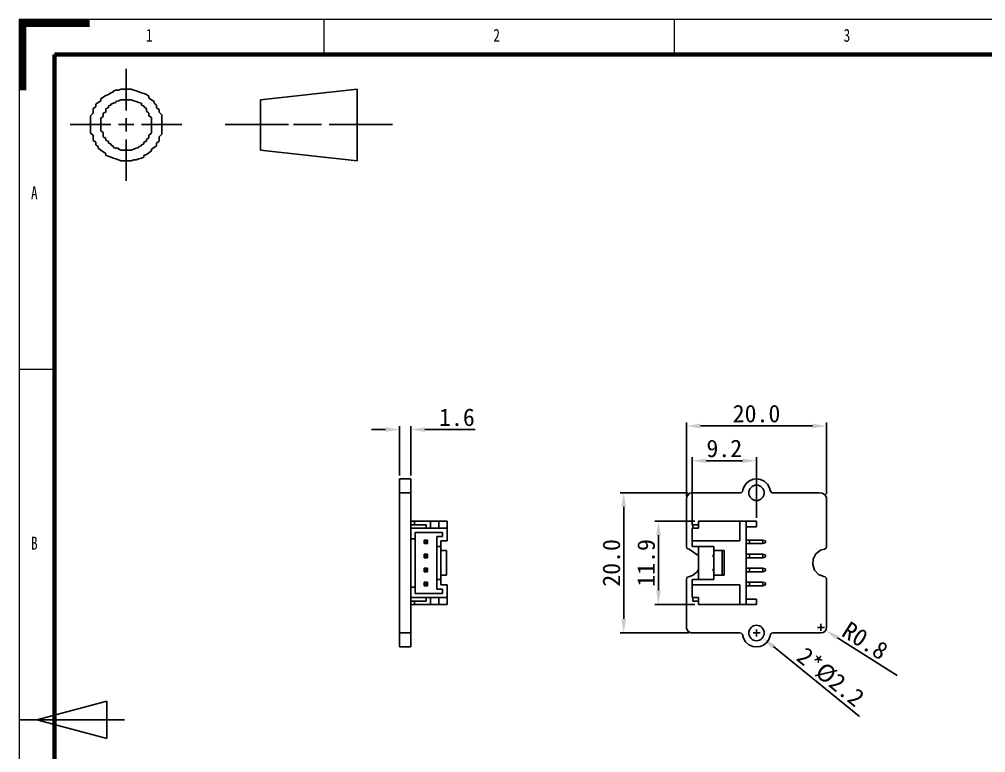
# Model space of a CAD drawing. Extents: x 55 to 342, y 60 to 260.
# Drawn here: x 55.1 to 193.1, y 154.9 to 259.6 of the extents above; entities that cross this region are included whole.
import ezdxf

# ---------------------------------------------------------------- set-up
doc = ezdxf.new("R2010")
doc.units = 0
doc.header["$MEASUREMENT"] = 0
doc.linetypes.add('dashed', pattern=[0])
doc.layers.add('frame', color=7, linetype='Continuous')
doc.styles.add('SLDTEXTSTYLE0', font='TXT', dxfattribs={"width": 0.75})
doc.dimstyles.get("Standard").update_dxf_attribs({"dimtxt": 2.5, "dimasz": 2, "dimexe": 0.5, "dimexo": 0.5, "dimgap": 0.5, "dimtad": 1, "dimdec": 1, "dimzin": 0, "dimdsep": 46, "dimtxsty": 'Standard', "dimcen": 0.5, "dimclrd": 1, "dimclre": 3, "dimclrt": 3, "dimadec": 0, "dimazin": 0, "dimtfac": 1, "dimtdec": 1, "dimtofl": 0, "dimtmove": 0, "dimatfit": 0, "dimfxl": 1, "dimtolj": 1, "dimtzin": 0, "dimarcsym": 0})

# ---------------------------------------------------------------- blocks, each defined once
blk = doc.blocks.new('3RDANG1')
at = {"layer": 'frame', "color": 18, "linetype": 'Continuous'}
for p, q in [((0.1732, 0.6299), (0.1732, 1)), ((0.1417, 0.811), (0.1339, 0.8031)), ((0.1496, 0.811), (0.1417, 0.811)), ((0.1575, 0.8189), (0.1496, 0.811)), ((0.1654, 0.8189), (0.1575, 0.8189)), ((0.1732, 0.8189), (0.1654, 0.8189)), ((0.1811, 0.8189), (0.1732, 0.8189)), ((0.189, 0.8189), (0.1811, 0.8189)), ((0.1969, 0.811), (0.189, 0.8189)), ((0.2047, 0.8031), (0.1969, 0.811)), ((0.8898, 0.8189), (0.5906, 0.7244)), ((0.8898, 0.1811), (0.8898, 0.8189)), ((0.126, 0.7874), (0.1181, 0.7717)), ((0.1339, 0.7953), (0.126, 0.7874)), ((0.1339, 0.8031), (0.1339, 0.7953)), ((0.2126, 0.7953), (0.2047, 0.8031)), ((0.2205, 0.7874), (0.2126, 0.7953)), ((0.2283, 0.7795), (0.2205, 0.7874)), ((0.1102, 0.7638), (0.1024, 0.748)), ((0.1181, 0.7717), (0.1102, 0.7638)), ((0.2362, 0.7717), (0.2283, 0.7795)), ((0.2441, 0.7559), (0.2362, 0.7717)), ((0.2441, 0.7402), (0.2441, 0.7559)), ((0.1024, 0.748), (0.0945, 0.7323)), ((0.0945, 0.7323), (0.0945, 0.7165)), ((0.1575, 0.7244), (0.1496, 0.7165)), ((0.1654, 0.7244), (0.1575, 0.7244)), ((0.1732, 0.7244), (0.1654, 0.7244)), ((0.1811, 0.7244), (0.1732, 0.7244)), ((0.1732, 0.7244), (0.1732, 0.7244)), ((0.189, 0.7244), (0.1811, 0.7244)), ((0.1969, 0.7165), (0.189, 0.7244)), ((0.189, 0.7244), (0.189, 0.7244)), ((0.252, 0.7244), (0.2441, 0.7402)), ((0.2598, 0.7087), (0.252, 0.7244)), ((0.5906, 0.7244), (0.5906, 0.2756)), ((0.0866, 0.7008), (0.0787, 0.685)), ((0.0945, 0.7165), (0.0866, 0.7008)), ((0.1339, 0.6929), (0.126, 0.685)), ((0.1417, 0.7008), (0.1339, 0.6929)), ((0.1496, 0.7165), (0.1417, 0.7087)), ((0.1417, 0.7087), (0.1417, 0.7008)), ((0.1496, 0.7165), (0.1496, 0.7165)), ((0.2047, 0.7087), (0.1969, 0.7165)), ((0.2126, 0.7008), (0.2047, 0.7087)), ((0.2047, 0.7087), (0.2047, 0.7087)), ((0.2205, 0.6929), (0.2126, 0.7008)), ((0.2205, 0.6772), (0.2205, 0.6929)), ((0.2598, 0.6929), (0.2598, 0.7087)), ((0.2677, 0.6772), (0.2598, 0.6929)), ((0.0787, 0.6614), (0.0709, 0.6457)), ((0.0787, 0.685), (0.0787, 0.6614)), ((0.126, 0.6772), (0.1181, 0.6693)), ((0.1181, 0.6693), (0.1181, 0.6535)), ((0.126, 0.685), (0.126, 0.6772)), ((0.2283, 0.6693), (0.2205, 0.6772)), ((0.2283, 0.6614), (0.2283, 0.6693)), ((0.2362, 0.6457), (0.2283, 0.6614)), ((0.2677, 0.6535), (0.2677, 0.6772)), ((0.0709, 0.6457), (0.0709, 0.622)), ((0.1181, 0.6535), (0.1102, 0.6457)), ((0.1102, 0.6457), (0.1102, 0.6299)), ((0.1102, 0.6299), (0.1102, 0.6142)), ((0.2362, 0.6378), (0.2362, 0.6457)), ((0.2362, 0.622), (0.2362, 0.6378)), ((0.2756, 0.6378), (0.2677, 0.6535)), ((0.2756, 0.6142), (0.2756, 0.6378)), ((0.0709, 0.6063), (0.063, 0.5827)), ((0.0709, 0.622), (0.0709, 0.6063)), ((0.1102, 0.6142), (0.1024, 0.6063)), ((0.1024, 0.6063), (0.1024, 0.5906)), ((0.2441, 0.6063), (0.2362, 0.622)), ((0.2441, 0.5984), (0.2441, 0.6063)), ((0.2835, 0.5906), (0.2756, 0.6142)), ((0.063, 0.5827), (0.063, 0.5591)), ((0.1024, 0.5748), (0.0945, 0.5591)), ((0.1024, 0.5906), (0.1024, 0.5748)), ((0.2441, 0.5827), (0.2441, 0.5984)), ((0.252, 0.5669), (0.2441, 0.5827)), ((0.2835, 0.5748), (0.2835, 0.5906)), ((0.2835, 0.5512), (0.2835, 0.5748)), ((0.063, 0.5591), (0.063, 0.5354)), ((0.0945, 0.5591), (0.0945, 0.5433)), ((0.0945, 0.5433), (0.0945, 0.5276)), ((0.1732, 0.4409), (0.1732, 0.5591)), ((0.252, 0.5512), (0.252, 0.5669)), ((0.252, 0.5354), (0.252, 0.5512)), ((0.2835, 0.5276), (0.2835, 0.5512)), ((0.063, 0.5354), (0.063, 0.5197)), ((0.063, 0.5197), (0.063, 0.4961)), ((0.0945, 0.5276), (0.0945, 0.5118)), ((0.0945, 0.5118), (0.0945, 0.4961)), ((0.252, 0.5197), (0.252, 0.5354)), ((0.252, 0.5039), (0.252, 0.5197)), ((0.2835, 0.5039), (0.2835, 0.5276)), ((0.126, 0.5039), (0, 0.5039)), ((0.063, 0.4961), (0.063, 0.4724)), ((0.0945, 0.4961), (0.0945, 0.4803)), ((0.0945, 0.4803), (0.0945, 0.4646)), ((0.1969, 0.5039), (0.1496, 0.5039)), ((0.3465, 0.5039), (0.2205, 0.5039)), ((0.252, 0.4882), (0.252, 0.5039)), ((0.252, 0.4724), (0.252, 0.4882)), ((0.2835, 0.4803), (0.2835, 0.5039)), ((0.2835, 0.4646), (0.2835, 0.4803)), ((0.4803, 0.5039), (0.6772, 0.5039)), ((0.6929, 0.5039), (0.7795, 0.5039)), ((1, 0.5039), (0.8031, 0.5039)), ((0.063, 0.4724), (0.063, 0.4488)), ((0.0945, 0.4646), (0.0945, 0.4488)), ((0.252, 0.4567), (0.252, 0.4724)), ((0.252, 0.4409), (0.252, 0.4567)), ((0.2835, 0.4409), (0.2835, 0.4646)), ((0.063, 0.4488), (0.063, 0.4252)), ((0.063, 0.4252), (0.0709, 0.4094)), ((0.0945, 0.4488), (0.1024, 0.4331)), ((0.1024, 0.4331), (0.1024, 0.4173)), ((0.2441, 0.4094), (0.252, 0.4252)), ((0.252, 0.4252), (0.252, 0.4409)), ((0.2835, 0.4173), (0.2835, 0.4409)), ((0.0709, 0.4094), (0.0709, 0.3858)), ((0.1024, 0.4173), (0.1024, 0.4016)), ((0.1024, 0.4016), (0.1024, 0.3937)), ((0.1024, 0.3937), (0.1102, 0.378)), ((0.2441, 0.3937), (0.2441, 0.4094)), ((0.2441, 0.3858), (0.2441, 0.3937)), ((0.2756, 0.3937), (0.2835, 0.4173)), ((0.2756, 0.378), (0.2756, 0.3937)), ((0.0709, 0.3858), (0.0709, 0.3622)), ((0.0709, 0.3622), (0.0787, 0.3465)), ((0.1102, 0.378), (0.1102, 0.3622)), ((0.1102, 0.3622), (0.1181, 0.3543)), ((0.1732, 0), (0.1732, 0.3701)), ((0.2362, 0.3701), (0.2441, 0.3858)), ((0.2362, 0.3543), (0.2362, 0.3701)), ((0.2756, 0.3543), (0.2756, 0.378)), ((0.0787, 0.3465), (0.0787, 0.3228)), ((0.1181, 0.3543), (0.1181, 0.3386)), ((0.1181, 0.3386), (0.126, 0.3307)), ((0.126, 0.3307), (0.126, 0.3228)), ((0.2205, 0.3228), (0.2283, 0.3307)), ((0.2283, 0.3465), (0.2362, 0.3543)), ((0.2283, 0.3307), (0.2283, 0.3465)), ((0.2677, 0.3386), (0.2756, 0.3543)), ((0.2677, 0.315), (0.2677, 0.3386)), ((0.0787, 0.3228), (0.0866, 0.3071)), ((0.0866, 0.3071), (0.0866, 0.2913)), ((0.126, 0.3228), (0.1339, 0.3071)), ((0.1339, 0.3071), (0.1339, 0.2992)), ((0.2126, 0.3071), (0.2205, 0.315)), ((0.2126, 0.2992), (0.2126, 0.3071)), ((0.2205, 0.315), (0.2205, 0.3228)), ((0.2598, 0.2992), (0.2677, 0.315)), ((0.0866, 0.2913), (0.0945, 0.2756)), ((0.0945, 0.2756), (0.1024, 0.2598)), ((0.1339, 0.2992), (0.1417, 0.2913)), ((0.1417, 0.2913), (0.1496, 0.2913)), ((0.1496, 0.2913), (0.1496, 0.2835)), ((0.1496, 0.2835), (0.1575, 0.2756)), ((0.1575, 0.2756), (0.1654, 0.2756)), ((0.1654, 0.2756), (0.1654, 0.2756)), ((0.1654, 0.2756), (0.1732, 0.2756)), ((0.1732, 0.2756), (0.1811, 0.2756)), ((0.1811, 0.2756), (0.1811, 0.2756)), ((0.1811, 0.2756), (0.189, 0.2756)), ((0.189, 0.2756), (0.1969, 0.2835)), ((0.1969, 0.2835), (0.2047, 0.2913)), ((0.1969, 0.2835), (0.1969, 0.2835)), ((0.2047, 0.2913), (0.2126, 0.2992)), ((0.252, 0.2835), (0.2598, 0.2992)), ((0.252, 0.2677), (0.252, 0.2835)), ((0.5906, 0.2756), (0.8898, 0.1811)), ((0.1024, 0.2598), (0.1102, 0.2441)), ((0.1102, 0.2441), (0.1102, 0.2283)), ((0.2362, 0.2362), (0.2441, 0.252)), ((0.2441, 0.252), (0.252, 0.2677)), ((0.1102, 0.2283), (0.1181, 0.2205)), ((0.1181, 0.2205), (0.126, 0.2126)), ((0.126, 0.2126), (0.1339, 0.2047)), ((0.2205, 0.2047), (0.2283, 0.2126)), ((0.2283, 0.2283), (0.2362, 0.2362)), ((0.2283, 0.2126), (0.2283, 0.2283)), ((0.1339, 0.2047), (0.1417, 0.1969)), ((0.1417, 0.1969), (0.1496, 0.189)), ((0.1496, 0.189), (0.1575, 0.1811)), ((0.1575, 0.1811), (0.1654, 0.1811)), ((0.1654, 0.1811), (0.1732, 0.1811)), ((0.1732, 0.1811), (0.1811, 0.1811)), ((0.1811, 0.1811), (0.189, 0.1811)), ((0.189, 0.1811), (0.1969, 0.189)), ((0.1969, 0.189), (0.2047, 0.189)), ((0.2047, 0.189), (0.2126, 0.1969)), ((0.2126, 0.1969), (0.2205, 0.2047))]:
    blk.add_line(p, q, dxfattribs=at)
blk = doc.blocks.new('ASSORTED_DRAFT3')
at = {"color": 18, "linetype": 'Continuous'}
for p, q in [((0, 209.98988), (10, 209.98988)), ((0, 209.94755), (10, 209.94755)), ((0, 209.90522), (10, 209.90522)), ((0, 209.86289), (10, 209.86289)), ((0, 209.82056), (10, 209.82056)), ((0, 209.77823), (10, 209.77823)), ((0, 209.7359), (10, 209.7359)), ((0, 209.69357), (10, 209.69357)), ((0, 209.65124), (10, 209.65124)), ((0, 209.60891), (10, 209.60891)), ((0, 209.56658), (10, 209.56658)), ((0, 209.52425), (10, 209.52425)), ((0, 209.48192), (10, 209.48192)), ((0, 209.43959), (10, 209.43959)), ((0, 209.39726), (10, 209.39726)), ((0, 209.35493), (10, 209.35493)), ((0, 209.3126), (10, 209.3126)), ((0, 209.27027), (10, 209.27027)), ((0, 209.22794), (10, 209.22794)), ((0, 209.18561), (10, 209.18561)), ((0, 209.14328), (10, 209.14328)), ((0, 209.10095), (10, 209.10095)), ((0, 209.05862), (10, 209.05862)), ((0, 209.01629), (10, 209.01629)), ((0, 208.97396), (1, 208.97396)), ((0, 208.93163), (1, 208.93163)), ((0, 208.8893), (1, 208.8893)), ((0, 208.84697), (1, 208.84697)), ((0, 208.80464), (1, 208.80464)), ((0, 208.76231), (1, 208.76231)), ((0, 208.71998), (1, 208.71998)), ((0, 208.67765), (1, 208.67765)), ((0, 208.63532), (1, 208.63532)), ((0, 208.59299), (1, 208.59299)), ((0, 208.55066), (1, 208.55066)), ((0, 208.50833), (1, 208.50833)), ((0, 208.466), (1, 208.466)), ((0, 208.42367), (1, 208.42367)), ((0, 208.38134), (1, 208.38134)), ((0, 208.33901), (1, 208.33901)), ((0, 208.29668), (1, 208.29668)), ((0, 208.25435), (1, 208.25435)), ((0, 208.21202), (1, 208.21202)), ((0, 208.16969), (1, 208.16969)), ((0, 208.12736), (1, 208.12736)), ((0, 208.08503), (1, 208.08503)), ((0, 208.0427), (1, 208.0427)), ((0, 208.00037), (1, 208.00037)), ((0, 207.95804), (1, 207.95804)), ((0, 207.91571), (1, 207.91571)), ((0, 207.87338), (1, 207.87338)), ((0, 207.83105), (1, 207.83105)), ((0, 207.78872), (1, 207.78872)), ((0, 207.74639), (1, 207.74639)), ((0, 207.70406), (1, 207.70406)), ((0, 207.66173), (1, 207.66173)), ((0, 207.6194), (1, 207.6194)), ((0, 207.57707), (1, 207.57707)), ((0, 207.53474), (1, 207.53474)), ((0, 207.49241), (1, 207.49241)), ((0, 207.45008), (1, 207.45008)), ((0, 207.40775), (1, 207.40775)), ((0, 207.36542), (1, 207.36542)), ((0, 207.32309), (1, 207.32309)), ((0, 207.28076), (1, 207.28076)), ((0, 207.23843), (1, 207.23843)), ((0, 207.1961), (1, 207.1961)), ((0, 207.15377), (1, 207.15377)), ((0, 207.11144), (1, 207.11144)), ((0, 207.06911), (1, 207.06911)), ((0, 207.02678), (1, 207.02678)), ((0, 206.98445), (1, 206.98445)), ((0, 206.94212), (1, 206.94212)), ((0, 206.89979), (1, 206.89979)), ((0, 206.85746), (1, 206.85746)), ((0, 206.81513), (1, 206.81513)), ((0, 206.7728), (1, 206.7728)), ((0, 206.73047), (1, 206.73047)), ((0, 206.68814), (1, 206.68814)), ((0, 206.64581), (1, 206.64581)), ((0, 206.60348), (1, 206.60348)), ((0, 206.56115), (1, 206.56115)), ((0, 206.51882), (1, 206.51882)), ((0, 206.47649), (1, 206.47649)), ((0, 206.43416), (1, 206.43416)), ((0, 206.39183), (1, 206.39183)), ((0, 206.3495), (1, 206.3495)), ((0, 206.30717), (1, 206.30717)), ((0, 206.26484), (1, 206.26484)), ((0, 206.22251), (1, 206.22251)), ((0, 206.18018), (1, 206.18018)), ((0, 206.13785), (1, 206.13785)), ((0, 206.09552), (1, 206.09552)), ((0, 206.05319), (1, 206.05319)), ((0, 206.01086), (1, 206.01086)), ((0, 205.96853), (1, 205.96853)), ((0, 205.9262), (1, 205.9262)), ((0, 205.88387), (1, 205.88387)), ((0, 205.84154), (1, 205.84154)), ((0, 205.79921), (1, 205.79921)), ((0, 205.75688), (1, 205.75688)), ((0, 205.71455), (1, 205.71455)), ((0, 205.67222), (1, 205.67222)), ((0, 205.62989), (1, 205.62989)), ((0, 205.58756), (1, 205.58756)), ((0, 205.54523), (1, 205.54523)), ((0, 205.5029), (1, 205.5029)), ((0, 205.46057), (1, 205.46057)), ((0, 205.41824), (1, 205.41824)), ((0, 205.37591), (1, 205.37591)), ((0, 205.33358), (1, 205.33358)), ((0, 205.29125), (1, 205.29125)), ((0, 205.24892), (1, 205.24892)), ((0, 205.20659), (1, 205.20659)), ((0, 205.16426), (1, 205.16426)), ((0, 205.12193), (1, 205.12193)), ((0, 205.0796), (1, 205.0796)), ((0, 205.03727), (1, 205.03727)), ((0, 204.99494), (1, 204.99494)), ((0, 204.95261), (1, 204.95261)), ((0, 204.91028), (1, 204.91028)), ((0, 204.86795), (1, 204.86795)), ((0, 204.82562), (1, 204.82562)), ((0, 204.78329), (1, 204.78329)), ((0, 204.74096), (1, 204.74096)), ((0, 204.69863), (1, 204.69863)), ((0, 204.6563), (1, 204.6563)), ((0, 204.61397), (1, 204.61397)), ((0, 204.57164), (1, 204.57164)), ((0, 204.52931), (1, 204.52931)), ((0, 204.48698), (1, 204.48698)), ((0, 204.44465), (1, 204.44465)), ((0, 204.40232), (1, 204.40232)), ((0, 204.35999), (1, 204.35999)), ((0, 204.31766), (1, 204.31766)), ((0, 204.27533), (1, 204.27533)), ((0, 204.233), (1, 204.233)), ((0, 204.19067), (1, 204.19067)), ((0, 204.14834), (1, 204.14834)), ((0, 204.10601), (1, 204.10601)), ((0, 204.06368), (1, 204.06368)), ((0, 204.02135), (1, 204.02135)), ((0, 203.97902), (1, 203.97902)), ((0, 203.93669), (1, 203.93669)), ((0, 203.89436), (1, 203.89436)), ((0, 203.85203), (1, 203.85203)), ((0, 203.8097), (1, 203.8097)), ((0, 203.76737), (1, 203.76737)), ((0, 203.72504), (1, 203.72504)), ((0, 203.68271), (1, 203.68271)), ((0, 203.64038), (1, 203.64038)), ((0, 203.59805), (1, 203.59805)), ((0, 203.55572), (1, 203.55572)), ((0, 203.51339), (1, 203.51339)), ((0, 203.47106), (1, 203.47106)), ((0, 203.42873), (1, 203.42873)), ((0, 203.3864), (1, 203.3864)), ((0, 203.34407), (1, 203.34407)), ((0, 203.30174), (1, 203.30174)), ((0, 203.25941), (1, 203.25941)), ((0, 203.21708), (1, 203.21708)), ((0, 203.17475), (1, 203.17475)), ((0, 203.13242), (1, 203.13242)), ((0, 203.09009), (1, 203.09009)), ((0, 203.04776), (1, 203.04776)), ((0, 203.00543), (1, 203.00543)), ((0, 202.9631), (1, 202.9631)), ((0, 202.92077), (1, 202.92077)), ((0, 202.87844), (1, 202.87844)), ((0, 202.83611), (1, 202.83611)), ((0, 202.79378), (1, 202.79378)), ((0, 202.75145), (1, 202.75145)), ((0, 202.70912), (1, 202.70912)), ((0, 202.66679), (1, 202.66679)), ((0, 202.62446), (1, 202.62446)), ((0, 202.58213), (1, 202.58213)), ((0, 202.5398), (1, 202.5398)), ((0, 202.49747), (1, 202.49747)), ((0, 202.45514), (1, 202.45514)), ((0, 202.41281), (1, 202.41281)), ((0, 202.37048), (1, 202.37048)), ((0, 202.32815), (1, 202.32815)), ((0, 202.28582), (1, 202.28582)), ((0, 202.24349), (1, 202.24349)), ((0, 202.20116), (1, 202.20116)), ((0, 202.15883), (1, 202.15883)), ((0, 202.1165), (1, 202.1165)), ((0, 202.07417), (1, 202.07417)), ((0, 202.03184), (1, 202.03184)), ((0, 201.98951), (1, 201.98951)), ((0, 201.94718), (1, 201.94718)), ((0, 201.90485), (1, 201.90485)), ((0, 201.86252), (1, 201.86252)), ((0, 201.82019), (1, 201.82019)), ((0, 201.77786), (1, 201.77786)), ((0, 201.73553), (1, 201.73553)), ((0, 201.6932), (1, 201.6932)), ((0, 201.65087), (1, 201.65087)), ((0, 201.60854), (1, 201.60854)), ((0, 201.56621), (1, 201.56621)), ((0, 201.52388), (1, 201.52388)), ((0, 201.48155), (1, 201.48155)), ((0, 201.43922), (1, 201.43922)), ((0, 201.39689), (1, 201.39689)), ((0, 201.35456), (1, 201.35456)), ((0, 201.31223), (1, 201.31223)), ((0, 201.2699), (1, 201.2699)), ((0, 201.22757), (1, 201.22757)), ((0, 201.18524), (1, 201.18524)), ((0, 201.14291), (1, 201.14291)), ((0, 201.10058), (1, 201.10058)), ((0, 201.05825), (1, 201.05825)), ((0, 201.01592), (1, 201.01592)), ((0, 200.97359), (1, 200.97359)), ((0, 200.93126), (1, 200.93126)), ((0, 200.88893), (1, 200.88893)), ((0, 200.8466), (1, 200.8466)), ((0, 200.80427), (1, 200.80427)), ((0, 200.76194), (1, 200.76194)), ((0, 200.71961), (1, 200.71961)), ((0, 200.67728), (1, 200.67728)), ((0, 200.63495), (1, 200.63495)), ((0, 200.59262), (1, 200.59262)), ((0, 200.55029), (1, 200.55029)), ((0, 200.50796), (1, 200.50796)), ((0, 200.46563), (1, 200.46563)), ((0, 200.4233), (1, 200.4233)), ((0, 200.38097), (1, 200.38097)), ((0, 200.33864), (1, 200.33864)), ((0, 200.29631), (1, 200.29631)), ((0, 200.25398), (1, 200.25398)), ((0, 200.21165), (1, 200.21165)), ((0, 200.16932), (1, 200.16932)), ((0, 200.12699), (1, 200.12699)), ((0, 200.08466), (1, 200.08466)), ((0, 200.04233), (1, 200.04233)), ((0, 200), (1, 200))]:
    blk.add_line(p, q, dxfattribs=at)
blk = doc.blocks.new('*D30')
at = {"color": 3, "linetype": 'Continuous', "lineweight": -2}
for p, q in [((150.34, 191.54), (150.34, 202.05)), ((170.33, 191.81), (170.33, 202.05))]:
    blk.add_line(p, q, dxfattribs=at)
at = {"color": 1, "linetype": 'Continuous', "lineweight": -2}
blk.add_line((152.34, 201.55), (168.33, 201.55), dxfattribs=at)
at = {"color": 1, "linetype": 'Continuous', "lineweight": 0}
for points in [[(152.34, 201.88), (152.34, 201.21), (150.34, 201.55)], [(168.33, 201.21), (168.33, 201.88), (170.33, 201.55)]]:
    blk.add_solid(points, dxfattribs=at)
at = {"layer": 'Defpoints', "color": 0, "linetype": 'Continuous', "lineweight": 0}
for p in [(170.33, 201.55), (150.34, 191.04), (170.33, 191.31)]:
    blk.add_point(p, dxfattribs=at)
at = {"color": 3, "linetype": 'Continuous', "lineweight": 0, "insert": (160.34, 203.3), "char_height": 2.5, "attachment_point": 5}
blk.add_mtext('\\A1;20.0', dxfattribs=at)
blk = doc.blocks.new('*D31')
at = {"color": 3, "linetype": 'Continuous', "lineweight": -2}
for p, q in [((150.57, 191.99), (140.88, 191.99)), ((150.67, 172.01), (140.88, 172.01))]:
    blk.add_line(p, q, dxfattribs=at)
at = {"color": 1, "linetype": 'Continuous', "lineweight": -2}
blk.add_line((141.38, 189.99), (141.38, 174.01), dxfattribs=at)
at = {"color": 1, "linetype": 'Continuous', "lineweight": 0}
for points in [[(141.71, 189.99), (141.05, 189.99), (141.38, 191.99)], [(141.05, 174.01), (141.71, 174.01), (141.38, 172.01)]]:
    blk.add_solid(points, dxfattribs=at)
at = {"layer": 'Defpoints', "color": 0, "linetype": 'Continuous', "lineweight": 0}
for p in [(151.07, 191.99), (141.38, 172.01), (151.17, 172.01)]:
    blk.add_point(p, dxfattribs=at)
at = {"color": 3, "linetype": 'Continuous', "lineweight": 0, "insert": (139.63, 182), "char_height": 2.5, "attachment_point": 5, "rotation": 90}
blk.add_mtext('\\A1;20.0', dxfattribs=at)
blk = doc.blocks.new('*D32')
at = {"color": 3, "linetype": 'Continuous', "lineweight": -2}
for p, q in [((151.54, 187.95), (145.84, 187.95)), ((151.54, 176.05), (145.84, 176.05))]:
    blk.add_line(p, q, dxfattribs=at)
at = {"color": 1, "linetype": 'Continuous', "lineweight": -2}
blk.add_line((146.34, 178.05), (146.34, 185.95), dxfattribs=at)
at = {"color": 1, "linetype": 'Continuous', "lineweight": 0}
for points in [[(146.67, 185.95), (146.01, 185.95), (146.34, 187.95)], [(146.01, 178.05), (146.67, 178.05), (146.34, 176.05)]]:
    blk.add_solid(points, dxfattribs=at)
at = {"layer": 'Defpoints', "color": 0, "linetype": 'Continuous', "lineweight": 0}
for p in [(146.34, 187.95), (152.04, 187.95), (152.04, 176.05)]:
    blk.add_point(p, dxfattribs=at)
at = {"color": 3, "linetype": 'Continuous', "lineweight": 0, "insert": (144.59, 182), "char_height": 2.5, "attachment_point": 5, "rotation": 90}
blk.add_mtext('\\A1;11.9', dxfattribs=at)
blk = doc.blocks.new('*D33')
at = {"color": 3, "linetype": 'Continuous', "lineweight": -2}
for p, q in [((151.14, 187.45), (151.14, 197.08)), ((160.34, 188.45), (160.34, 197.08))]:
    blk.add_line(p, q, dxfattribs=at)
at = {"color": 1, "linetype": 'Continuous', "lineweight": -2}
blk.add_line((153.14, 196.58), (158.34, 196.58), dxfattribs=at)
at = {"color": 1, "linetype": 'Continuous', "lineweight": 0}
for points in [[(153.14, 196.91), (153.14, 196.25), (151.14, 196.58)], [(158.34, 196.25), (158.34, 196.91), (160.34, 196.58)]]:
    blk.add_solid(points, dxfattribs=at)
at = {"layer": 'Defpoints', "color": 0, "linetype": 'Continuous', "lineweight": 0}
for p in [(160.34, 196.58), (160.34, 187.95), (151.14, 186.95)]:
    blk.add_point(p, dxfattribs=at)
at = {"color": 3, "linetype": 'Continuous', "lineweight": 0, "insert": (155.74, 198.33), "char_height": 2.5, "attachment_point": 5}
blk.add_mtext('\\A1;9.2', dxfattribs=at)
blk = doc.blocks.new('*D35')
at = {"color": 3, "linetype": 'Continuous', "lineweight": -2}
for p, q in [((160.34, 171.5), (160.34, 172.5)), ((159.84, 172), (160.84, 172))]:
    blk.add_line(p, q, dxfattribs=at)
at = {"color": 1, "linetype": 'Continuous', "lineweight": -2}
blk.add_line((175.04, 160.1), (162.75, 170.05), dxfattribs=at)
at = {"color": 1, "linetype": 'Continuous', "lineweight": 0}
blk.add_solid([(162.96, 170.31), (162.54, 169.79), (161.2, 171.31)], dxfattribs=at)
at = {"layer": 'Defpoints', "color": 0, "linetype": 'Continuous', "lineweight": 0}
for p in [(159.49, 172.69), (161.2, 171.31)]:
    blk.add_point(p, dxfattribs=at)
at = {"color": 3, "linetype": 'Continuous', "lineweight": 0, "insert": (170.9, 165.7), "char_height": 2.5, "attachment_point": 5, "rotation": 320.997}
blk.add_mtext('\\A1;2*%%c2.2', dxfattribs=at)
blk = doc.blocks.new('*D36')
at = {"color": 3, "linetype": 'Continuous', "lineweight": -2}
for p, q in [((169.04, 172.8), (170.04, 172.8)), ((169.54, 172.3), (169.54, 173.3))]:
    blk.add_line(p, q, dxfattribs=at)
at = {"color": 1, "linetype": 'Continuous', "lineweight": -2}
blk.add_line((180.43, 165.92), (171.91, 171.31), dxfattribs=at)
at = {"color": 1, "linetype": 'Continuous', "lineweight": 0}
blk.add_solid([(172.09, 171.59), (171.73, 171.02), (170.22, 172.37)], dxfattribs=at)
at = {"layer": 'Defpoints', "color": 0, "linetype": 'Continuous', "lineweight": 0}
for p in [(169.54, 172.8), (170.22, 172.37)]:
    blk.add_point(p, dxfattribs=at)
at = {"color": 3, "linetype": 'Continuous', "lineweight": 0, "insert": (175.84, 170.9), "char_height": 2.5, "attachment_point": 5, "rotation": 327.7257}
blk.add_mtext('\\A1;R0.8', dxfattribs=at)
blk = doc.blocks.new('*D37')
at = {"color": 3, "linetype": 'Continuous', "lineweight": -2}
for p, q in [((109.39, 194.5), (109.39, 201.53)), ((110.99, 194.5), (110.99, 201.53))]:
    blk.add_line(p, q, dxfattribs=at)
at = {"color": 1, "linetype": 'Continuous', "lineweight": -2}
for p, q in [((107.39, 201.03), (105.39, 201.03)), ((112.99, 201.03), (120.16, 201.03))]:
    blk.add_line(p, q, dxfattribs=at)
at = {"color": 1, "linetype": 'Continuous', "lineweight": 0}
for points in [[(107.39, 200.7), (107.39, 201.37), (109.39, 201.03)], [(112.99, 201.37), (112.99, 200.7), (110.99, 201.03)]]:
    blk.add_solid(points, dxfattribs=at)
at = {"layer": 'Defpoints', "color": 0, "linetype": 'Continuous', "lineweight": 0}
for p in [(110.99, 201.03), (109.39, 194), (110.99, 194)]:
    blk.add_point(p, dxfattribs=at)
at = {"color": 3, "linetype": 'Continuous', "lineweight": 0, "insert": (117.57, 202.78), "char_height": 2.5, "attachment_point": 5}
blk.add_mtext('\\A1;1.6', dxfattribs=at)

msp = doc.modelspace()

# ---------------------------------------------------------------- linework, layer by layer
at = {"color": 18, "linetype": 'dashed', "lineweight": 5, "ltscale": 1.75}
for p, q in [((342.1, 259.59), (55.1, 259.59)), ((55.1, 259.59), (55.1, 59.59)), ((55.1, 159.59), (65.1, 159.59))]:
    msp.add_line(p, q, dxfattribs=at)
at = {"color": 7, "linetype": 'Continuous', "lineweight": 0}
for p, q in [((98.6, 254.59), (98.6, 259.59)), ((148.6, 259.59), (148.6, 254.59)), ((60.1, 209.59), (55.1, 209.59))]:
    msp.add_line(p, q, dxfattribs=at)
at = {"color": 7, "linetype": 'Continuous', "lineweight": 60}
for p, q in [((337.1, 254.59), (60.1, 254.59)), ((60.1, 254.59), (60.1, 64.59))]:
    msp.add_line(p, q, dxfattribs=at)
for p, q in [((109.39, 194), (109.39, 193.94)), ((109.39, 194), (110.99, 194)), ((109.39, 193.94), (109.39, 193.73)), ((109.39, 193.73), (109.39, 193.38)), ((109.39, 193.38), (109.39, 192.93)), ((110.99, 194), (110.99, 193.94)), ((110.99, 193.94), (110.99, 193.73)), ((110.99, 193.73), (110.99, 193.38)), ((110.99, 193.38), (110.99, 192.93)), ((158.9, 193.38), (158.57, 192.93)), ((159.34, 193.73), (158.9, 193.38)), ((159.84, 193.94), (159.34, 193.73)), ((160.34, 194), (159.84, 193.94)), ((160.89, 193.92), (160.34, 194)), ((161.43, 193.68), (160.89, 193.92)), ((161.9, 193.25), (161.43, 193.68)), ((162.21, 192.72), (161.9, 193.25)), ((109.39, 192.93), (109.39, 192.43)), ((109.39, 192.43), (109.39, 192.19)), ((109.39, 192.19), (109.39, 192)), ((110.19, 192), (109.39, 192)), ((109.39, 192), (109.39, 191.99)), ((109.39, 191.99), (109.39, 191.94)), ((109.39, 191.94), (109.39, 191.87)), ((109.39, 191.87), (109.39, 191.48)), ((110.99, 192), (110.19, 192)), ((110.99, 192.93), (110.99, 192.43)), ((110.99, 192.43), (110.99, 192.19)), ((110.99, 192.19), (110.99, 192)), ((110.99, 192), (110.99, 191.99)), ((110.99, 191.99), (110.99, 191.94)), ((110.99, 191.94), (110.99, 191.87)), ((110.99, 191.87), (110.99, 191.48)), ((150.7, 191.87), (150.39, 191.48)), ((150.84, 191.94), (150.7, 191.87)), ((150.99, 191.99), (150.84, 191.94)), ((151.14, 192), (150.99, 191.99)), ((154.23, 192), (151.14, 192)), ((155.96, 192), (154.23, 192)), ((156.93, 192), (155.96, 192)), ((157.47, 192), (156.93, 192)), ((157.77, 192), (157.47, 192)), ((157.97, 192), (157.77, 192)), ((158.16, 192.02), (157.97, 192)), ((158.34, 192.19), (158.16, 192.02)), ((158.39, 192.43), (158.34, 192.19)), ((158.57, 192.93), (158.39, 192.43)), ((162.33, 192.23), (162.21, 192.72)), ((162.53, 192.01), (162.33, 192.23)), ((162.72, 192), (162.53, 192.01)), ((162.92, 192), (162.72, 192)), ((165.47, 192), (162.92, 192)), ((168.02, 192), (165.47, 192)), ((169.3, 192), (168.02, 192)), ((169.73, 191.98), (169.3, 192)), ((170.14, 191.73), (169.73, 191.98)), ((109.39, 191.48), (109.39, 191.04)), ((109.39, 191.04), (109.39, 190.6)), ((109.39, 190.6), (109.39, 188.87)), ((110.99, 191.48), (110.99, 191.04)), ((110.99, 191.04), (110.99, 190.6)), ((110.99, 190.6), (110.99, 188.87)), ((150.39, 191.48), (150.34, 191.04)), ((150.34, 191.04), (150.34, 190.6)), ((150.34, 190.6), (150.34, 188.87)), ((170.33, 191.31), (170.14, 191.73)), ((170.34, 190.94), (170.33, 191.31)), ((170.34, 190.55), (170.34, 190.94)), ((170.34, 189.57), (170.34, 190.55)), ((170.34, 187.34), (170.34, 189.57)), ((109.39, 188.87), (109.39, 185.41)), ((110.99, 188.87), (110.99, 185.41)), ((111.49, 187.95), (110.99, 187.95)), ((111.49, 187.95), (113.79, 187.95)), ((111.49, 187.95), (111.49, 187.45)), ((114.99, 187.95), (113.79, 187.95)), ((113.79, 186.95), (113.79, 187.95)), ((114.99, 187.95), (116.19, 187.95)), ((114.99, 187.95), (114.99, 186.95)), ((116.19, 187.95), (116.19, 186.95)), ((150.34, 188.87), (150.34, 185.41)), ((152.04, 187.95), (157.94, 187.95)), ((152.04, 187.95), (152.04, 186.95)), ((157.94, 187.95), (158.84, 187.95)), ((157.94, 187.95), (157.94, 185.15)), ((158.84, 187.95), (158.84, 185.15)), ((158.84, 187.95), (160.34, 187.95)), ((160.34, 187.95), (160.34, 187.15)), ((113.19, 187.45), (110.99, 187.45)), ((110.99, 186.95), (116.19, 186.95)), ((111.59, 186.35), (111.59, 185.85)), ((113.31, 186.35), (111.59, 186.35)), ((113.19, 186.95), (113.19, 187.45)), ((115.49, 186.35), (113.31, 186.35)), ((115.49, 186.09), (115.49, 186.35)), ((116.19, 186.95), (116.19, 185.94)), ((152.04, 186.95), (151.14, 186.95)), ((151.14, 186.95), (151.14, 185.94)), ((151.24, 187.45), (152.04, 187.45)), ((151.24, 186.95), (151.24, 187.45)), ((160.34, 187.15), (158.84, 187.15)), ((170.34, 185.35), (170.34, 187.34)), ((109.39, 185.41), (109.39, 184.55)), ((111.59, 185.45), (110.99, 185.45)), ((110.99, 182.42), (110.99, 185.45)), ((110.99, 185.41), (110.99, 184.55)), ((111.59, 185.85), (111.59, 185.45)), ((111.59, 185.45), (111.59, 181.59)), ((112.99, 185.15), (112.89, 185.25)), ((112.89, 184.75), (112.89, 185.25)), ((112.89, 185.25), (113.39, 185.25)), ((112.99, 185.15), (112.99, 184.85)), ((113.29, 185.15), (112.99, 185.15)), ((113.39, 185.25), (113.29, 185.15)), ((113.29, 184.85), (113.29, 185.15)), ((113.39, 185.25), (113.39, 184.75)), ((114.69, 185.14), (114.69, 185.75)), ((114.69, 185.75), (115.14, 185.75)), ((114.69, 184.35), (114.69, 185.14)), ((115.14, 185.75), (115.49, 185.75)), ((115.29, 185.15), (115.29, 184.7)), ((115.69, 185.15), (115.29, 185.15)), ((115.49, 185.75), (115.49, 186.09)), ((116.19, 185.15), (115.69, 185.15)), ((116.19, 185.94), (116.19, 185.15)), ((150.34, 185.41), (150.34, 184.55)), ((151.14, 185.94), (151.14, 185.15)), ((151.14, 185.15), (151.14, 184.7)), ((151.14, 185.15), (157.94, 185.15)), ((158.84, 185.25), (159.2, 185.25)), ((158.84, 185.15), (158.84, 181.62)), ((159.2, 185.25), (159.34, 185.25)), ((159.34, 185.25), (161.24, 185.25)), ((159.34, 185.25), (159.34, 184.75)), ((161.24, 184.75), (161.24, 185.25)), ((161.64, 185.15), (161.24, 185.25)), ((161.64, 185.15), (161.64, 184.85)), ((170.34, 184.35), (170.34, 185.35)), ((109.39, 184.55), (109.39, 184.33)), ((109.39, 184.33), (109.39, 184.13)), ((109.39, 184.13), (109.39, 184)), ((109.39, 184), (109.39, 183.96)), ((109.39, 183.96), (109.39, 183.65)), ((109.39, 183.65), (109.39, 183.02)), ((110.99, 184.55), (110.99, 184.33)), ((110.99, 184.33), (110.99, 184.13)), ((110.99, 184.13), (110.99, 184)), ((110.99, 184), (110.99, 183.96)), ((110.99, 183.96), (110.99, 183.65)), ((110.99, 183.65), (110.99, 183.02)), ((112.99, 184.85), (112.89, 184.75)), ((113.39, 184.75), (112.89, 184.75)), ((112.99, 184.85), (113.29, 184.85)), ((113.39, 184.75), (113.29, 184.85)), ((114.69, 184.35), (115.29, 184.35)), ((114.69, 184.35), (114.69, 181.72)), ((115.29, 184.7), (115.29, 184.35)), ((115.29, 184.09), (115.29, 184.35)), ((115.29, 183.76), (115.29, 184.09)), ((115.29, 182.21), (115.29, 183.76)), ((115.29, 183.76), (116.09, 183.76)), ((116.09, 183.76), (116.09, 180.24)), ((150.34, 184.55), (150.34, 184.33)), ((150.34, 184.33), (150.38, 184.13)), ((150.38, 184.13), (150.54, 184)), ((150.54, 184), (150.73, 183.96)), ((150.73, 183.96), (152.03, 183.05)), ((151.14, 184.7), (151.14, 184.35)), ((154.24, 184.35), (151.14, 184.35)), ((152.04, 184.35), (152.04, 181.59)), ((154.24, 184.09), (154.24, 184.35)), ((154.24, 183.76), (154.24, 184.09)), ((154.24, 182.21), (154.24, 183.76)), ((154.24, 183.76), (155.44, 183.76)), ((155.44, 183.76), (155.74, 183.76)), ((155.44, 183.76), (155.44, 180.24)), ((155.74, 183.76), (155.74, 181.79)), ((159.2, 184.75), (158.84, 184.75)), ((159.34, 184.75), (159.2, 184.75)), ((159.34, 184.75), (161.24, 184.75)), ((161.24, 184.75), (161.64, 184.85)), ((168.81, 183.29), (169.48, 183.81)), ((169.48, 183.81), (170.05, 183.98)), ((170.05, 183.98), (170.28, 184.1)), ((170.28, 184.1), (170.34, 184.35)), ((109.39, 183.02), (109.39, 182.24)), ((109.39, 182.24), (109.39, 181.46)), ((110.99, 183.02), (110.99, 182.24)), ((110.99, 178.55), (110.99, 182.42)), ((110.99, 182.24), (110.99, 181.46)), ((112.99, 183.15), (112.89, 183.25)), ((112.89, 182.75), (112.89, 183.25)), ((112.89, 183.25), (113.39, 183.25)), ((112.99, 182.85), (112.89, 182.75)), ((113.39, 182.75), (112.89, 182.75)), ((112.99, 183.15), (112.99, 182.85)), ((113.29, 183.15), (112.99, 183.15)), ((112.99, 182.85), (113.29, 182.85)), ((113.39, 183.25), (113.29, 183.15)), ((113.29, 182.85), (113.29, 183.15)), ((113.39, 182.75), (113.29, 182.85)), ((113.39, 183.25), (113.39, 182.75)), ((115.29, 180.24), (115.29, 182.21)), ((154.24, 183.18), (154.14, 183.15)), ((154.14, 182.85), (154.14, 183.15)), ((154.24, 182.83), (154.14, 182.85)), ((154.24, 180.24), (154.24, 182.21)), ((158.84, 183.25), (159.2, 183.25)), ((159.2, 182.75), (158.84, 182.75)), ((159.2, 183.25), (159.34, 183.25)), ((159.34, 182.75), (159.2, 182.75)), ((159.34, 183.25), (161.24, 183.25)), ((159.34, 183.25), (159.34, 182.75)), ((159.34, 182.75), (161.24, 182.75)), ((161.24, 182.75), (161.24, 183.25)), ((161.64, 183.15), (161.24, 183.25)), ((161.24, 182.75), (161.64, 182.85)), ((161.64, 183.15), (161.64, 182.85)), ((168.36, 181.76), (168.41, 182.54)), ((168.41, 182.54), (168.81, 183.29)), ((109.39, 181.46), (109.39, 180.72)), ((109.39, 180.72), (109.39, 180.2)), ((110.99, 181.46), (110.99, 180.72)), ((110.99, 180.72), (110.99, 180.2)), ((111.59, 181.59), (111.59, 178.55)), ((112.99, 181.15), (112.89, 181.25)), ((112.89, 181.25), (113.39, 181.25)), ((112.89, 180.75), (112.89, 181.25)), ((112.99, 180.85), (112.89, 180.75)), ((113.39, 180.75), (112.89, 180.75)), ((112.99, 181.15), (112.99, 180.85)), ((113.29, 181.15), (112.99, 181.15)), ((112.99, 180.85), (113.29, 180.85)), ((113.39, 181.25), (113.29, 181.15)), ((113.29, 180.85), (113.29, 181.15)), ((113.39, 180.75), (113.29, 180.85)), ((113.39, 181.25), (113.39, 180.75)), ((114.69, 181.72), (114.69, 179.65)), ((151.88, 180.72), (151.21, 180.2)), ((152.01, 180.97), (151.88, 180.72)), ((152.04, 181.59), (152.04, 179.65)), ((154.24, 181.18), (154.14, 181.15)), ((154.14, 180.85), (154.14, 181.15)), ((154.24, 180.83), (154.14, 180.85)), ((155.74, 181.79), (155.74, 180.24)), ((158.84, 181.62), (158.84, 178.85)), ((158.84, 181.25), (159.2, 181.25)), ((159.2, 180.75), (158.84, 180.75)), ((159.2, 181.25), (159.34, 181.25)), ((159.34, 180.75), (159.2, 180.75)), ((159.34, 181.25), (161.24, 181.25)), ((159.34, 181.25), (159.34, 180.75)), ((159.34, 180.75), (161.24, 180.75)), ((161.24, 180.75), (161.24, 181.25)), ((161.64, 181.15), (161.24, 181.25)), ((161.24, 180.75), (161.64, 180.85)), ((161.64, 181.15), (161.64, 180.85)), ((168.62, 180.98), (168.36, 181.76)), ((169.2, 180.36), (168.62, 180.98)), ((109.39, 180.2), (109.39, 180.02)), ((109.39, 180.02), (109.39, 179.9)), ((109.39, 179.9), (109.39, 179.65)), ((109.39, 179.65), (109.39, 178.65)), ((110.99, 180.2), (110.99, 180.02)), ((110.99, 180.02), (110.99, 179.9)), ((110.99, 179.9), (110.99, 179.65)), ((110.99, 179.65), (110.99, 178.65)), ((114.69, 179.65), (115.29, 179.65)), ((114.69, 179.04), (114.69, 179.65)), ((115.29, 179.98), (115.29, 180.24)), ((116.09, 180.24), (115.29, 180.24)), ((115.29, 179.65), (115.29, 179.98)), ((115.29, 179.65), (115.29, 179.2)), ((150.4, 179.9), (150.34, 179.65)), ((150.34, 179.65), (150.34, 178.65)), ((150.64, 180.02), (150.4, 179.9)), ((151.21, 180.2), (150.64, 180.02)), ((151.14, 179.65), (151.14, 179.2)), ((154.24, 179.65), (151.14, 179.65)), ((154.24, 179.98), (154.24, 180.24)), ((155.44, 180.24), (154.24, 180.24)), ((154.24, 179.65), (154.24, 179.98)), ((155.44, 180.24), (155.74, 180.24)), ((169.95, 180.04), (169.2, 180.36)), ((170.14, 180), (169.95, 180.04)), ((170.3, 179.87), (170.14, 180)), ((170.34, 179.67), (170.3, 179.87)), ((170.34, 179.45), (170.34, 179.67)), ((170.34, 178.59), (170.34, 179.45)), ((109.39, 178.65), (109.39, 176.66)), ((110.99, 178.65), (110.99, 176.66)), ((111.59, 178.55), (110.99, 178.55)), ((111.59, 178.55), (111.59, 178.05)), ((111.59, 178.05), (111.59, 177.65)), ((112.89, 178.75), (112.89, 179.25)), ((112.89, 179.25), (113.39, 179.25)), ((112.99, 179.15), (112.89, 179.25)), ((112.99, 178.85), (112.89, 178.75)), ((113.39, 178.75), (112.89, 178.75)), ((112.99, 179.15), (112.99, 178.85)), ((113.29, 179.15), (112.99, 179.15)), ((112.99, 178.85), (113.29, 178.85)), ((113.39, 179.25), (113.29, 179.15)), ((113.29, 178.85), (113.29, 179.15)), ((113.39, 178.75), (113.29, 178.85)), ((113.39, 179.25), (113.39, 178.75)), ((114.69, 178.25), (114.69, 179.04)), ((115.04, 178.25), (114.69, 178.25)), ((115.49, 178.25), (115.04, 178.25)), ((115.29, 179.2), (115.29, 178.85)), ((115.29, 178.85), (115.79, 178.85)), ((115.49, 177.99), (115.49, 178.25)), ((115.49, 177.65), (115.49, 177.99)), ((115.79, 178.85), (116.19, 178.85)), ((116.19, 178.85), (116.19, 177.84)), ((150.34, 178.65), (150.34, 176.66)), ((151.14, 179.2), (151.14, 178.85)), ((151.14, 178.85), (151.14, 177.84)), ((151.14, 178.85), (157.94, 178.85)), ((157.94, 178.85), (157.94, 176.05)), ((158.84, 179.25), (159.2, 179.25)), ((158.84, 178.85), (158.84, 176.05)), ((159.2, 178.75), (158.84, 178.75)), ((159.2, 179.25), (159.34, 179.25)), ((159.34, 178.75), (159.2, 178.75)), ((159.34, 179.25), (159.34, 178.75)), ((159.34, 179.25), (161.24, 179.25)), ((159.34, 178.75), (161.24, 178.75)), ((161.24, 178.75), (161.24, 179.25)), ((161.64, 179.15), (161.24, 179.25)), ((161.24, 178.75), (161.64, 178.85)), ((161.64, 179.15), (161.64, 178.85)), ((170.34, 175.13), (170.34, 178.59)), ((109.39, 176.66), (109.39, 174.43)), ((116.19, 177.05), (110.99, 177.05)), ((110.99, 176.66), (110.99, 174.43)), ((111.59, 177.65), (113.77, 177.65)), ((113.19, 176.55), (113.19, 177.05)), ((113.77, 177.65), (115.49, 177.65)), ((113.79, 177.05), (113.79, 176.05)), ((114.99, 176.05), (114.99, 177.05)), ((116.19, 177.84), (116.19, 177.05)), ((116.19, 177.05), (116.19, 176.05)), ((150.34, 176.66), (150.34, 174.43)), ((151.14, 177.84), (151.14, 177.05)), ((151.14, 177.05), (152.04, 177.05)), ((151.24, 176.55), (151.24, 177.05)), ((152.04, 177.05), (152.04, 176.05)), ((158.84, 176.85), (160.34, 176.85)), ((160.34, 176.85), (160.34, 176.05)), ((113.19, 176.55), (110.99, 176.55)), ((111.49, 176.05), (110.99, 176.05)), ((111.49, 176.05), (111.49, 176.55)), ((113.79, 176.05), (111.49, 176.05)), ((114.99, 176.05), (113.79, 176.05)), ((116.19, 176.05), (114.99, 176.05)), ((151.24, 176.55), (152.04, 176.55)), ((152.04, 176.05), (157.94, 176.05)), ((158.84, 176.05), (157.94, 176.05)), ((160.34, 176.05), (158.84, 176.05)), ((109.39, 174.43), (109.39, 173.45)), ((110.99, 174.43), (110.99, 173.45)), ((150.34, 174.43), (150.34, 173.45)), ((170.34, 172.8), (170.34, 175.13)), ((109.39, 173.45), (109.39, 173.07)), ((109.39, 173.07), (109.39, 172.7)), ((109.39, 172.7), (109.39, 172.27)), ((110.99, 173.45), (110.99, 173.07)), ((110.99, 173.07), (110.99, 172.7)), ((110.99, 172.7), (110.99, 172.27)), ((150.34, 173.45), (150.34, 173.07)), ((150.34, 173.07), (150.35, 172.7)), ((150.35, 172.7), (150.54, 172.27)), ((109.39, 172.27), (109.39, 172.01)), ((109.39, 172), (110.19, 172)), ((109.39, 172), (109.39, 171.99)), ((109.39, 171.99), (109.39, 171.78)), ((109.39, 171.78), (109.39, 171.28)), ((109.39, 171.28), (109.39, 170.75)), ((110.19, 172), (110.99, 172)), ((110.99, 172.27), (110.99, 172.01)), ((110.99, 172), (110.99, 171.99)), ((110.99, 171.99), (110.99, 171.78)), ((110.99, 171.78), (110.99, 171.28)), ((110.99, 171.28), (110.99, 170.75)), ((150.54, 172.27), (150.96, 172.02)), ((150.96, 172.02), (151.39, 172)), ((151.39, 172), (152.66, 172)), ((152.66, 172), (155.21, 172)), ((155.21, 172), (157.76, 172)), ((157.76, 172), (157.96, 172)), ((157.96, 172), (158.15, 171.99)), ((158.15, 171.99), (158.35, 171.78)), ((158.35, 171.78), (158.48, 171.28)), ((158.48, 171.28), (158.78, 170.75)), ((161.79, 170.62), (162.11, 171.08)), ((162.11, 171.08), (162.3, 171.58)), ((162.3, 171.58), (162.34, 171.82)), ((162.34, 171.82), (162.52, 171.98)), ((162.52, 171.98), (162.72, 172)), ((162.72, 172), (162.91, 172)), ((162.91, 172), (163.21, 172)), ((163.21, 172), (163.75, 172)), ((163.75, 172), (164.72, 172)), ((164.72, 172), (166.45, 172)), ((166.45, 172), (169.54, 172)), ((109.39, 170.75), (109.39, 170.32)), ((109.39, 170.32), (109.39, 170.08)), ((109.39, 170.08), (109.39, 170)), ((110.99, 170), (109.39, 170)), ((110.99, 170.75), (110.99, 170.32)), ((110.99, 170.32), (110.99, 170.08)), ((110.99, 170.08), (110.99, 170)), ((158.78, 170.75), (159.25, 170.32)), ((159.25, 170.32), (159.79, 170.08)), ((159.79, 170.08), (160.34, 170)), ((160.34, 170), (160.84, 170.07)), ((160.84, 170.07), (161.34, 170.27)), ((161.34, 170.27), (161.79, 170.62))]:
    msp.add_line(p, q)
at = {"color": 18, "linetype": 'Continuous'}
for p, q in [((57.6, 159.59), (67.6, 162.27)), ((67.6, 162.27), (67.6, 156.92)), ((65.1, 159.59), (55.1, 159.59)), ((55.1, 159.59), (70.1, 159.59)), ((67.6, 156.92), (57.6, 159.59))]:
    msp.add_line(p, q, dxfattribs=at)
for centre, radius, start, end in [((160.34, 192), 1.1, 90.0021, 269.9979), ((160.34, 192), 1.1, 270.0021, 89.9979), ((160.34, 172), 1.1, 90.0021, 269.9979), ((160.34, 172), 1.1, 270.0021, 89.9979), ((169.54, 172.8), 0.8, 270, 0)]:
    msp.add_arc(centre, radius, start, end)

# ---------------------------------------------------------------- block references
at = {"color": 18, "linetype": 'Continuous', "lineweight": -3}
msp.add_blockref('ASSORTED_DRAFT3', (55.1, 49.59), dxfattribs=at)
at = {"color": 18, "linetype": 'Continuous', "xscale": 46, "yscale": 16}
msp.add_blockref('3RDANG1', (62.38, 236.52), dxfattribs=at)

# ---------------------------------------------------------------- texts
at = {"color": 7, "linetype": 'Continuous', "lineweight": 0, "char_height": 1.85, "attachment_point": 1, "style": 'SLDTEXTSTYLE0'}
for s, insert in [('1', (73.18, 258.24)), ('2', (122.77, 258.24)), ('3', (172.77, 258.24)), ('A', (56.77, 235.74)), ('B', (56.77, 185.74))]:
    msp.add_mtext(s, dxfattribs=dict(at, insert=insert))

# ---------------------------------------------------------------- dimensions: what is measured, and where the dimension line sits
at = {"linetype": 'Continuous', "lineweight": 0}
for base, p1, p2, picture, middle in [((110.99, 201.03), (109.39, 194), (110.99, 194), '*D37', (117.57, 202.78)), ((170.33, 201.55), (150.34, 191.04), (170.33, 191.31), '*D30', (160.34, 203.3))]:
    dim = msp.add_linear_dim(base=base, p1=p1, p2=p2, dimstyle='Standard', dxfattribs=at)
    dim.commit()
    dim.dimension.update_dxf_attribs({"geometry": picture, "text_midpoint": middle})
dim = msp.add_linear_dim(base=(160.34, 196.58), p1=(151.14, 186.95), p2=(160.34, 187.95), dimstyle='Standard', dxfattribs=at)
dim.commit()
dim.dimension.update_dxf_attribs({"geometry": '*D33', "text_midpoint": (155.74, 196.58), "dimtype": 160})
dim = msp.add_linear_dim(base=(141.38, 172.01), p1=(151.07, 191.99), p2=(151.17, 172.01), angle=90, dimstyle='Standard', dxfattribs=at)
dim.commit()
dim.dimension.update_dxf_attribs({"geometry": '*D31', "text_midpoint": (141.38, 182), "dimtype": 160})
dim = msp.add_linear_dim(base=(146.34, 187.95), p1=(152.04, 176.05), p2=(152.04, 187.95), angle=90, dimstyle='Standard', dxfattribs=at)
dim.commit()
dim.dimension.update_dxf_attribs({"geometry": '*D32', "text_midpoint": (144.59, 182)})
dim = msp.add_radius_dim(center=(169.54, 172.8), mpoint=(170.22, 172.37), dimstyle='Standard', dxfattribs=at)
dim.commit()
dim.dimension.update_dxf_attribs({"geometry": '*D36', "text_midpoint": (177.95, 169.56)})
dim = msp.add_diameter_dim_2p(p1=(159.49, 172.69), p2=(161.2, 171.31), text='2*%%c2.2', dimstyle='Standard', dxfattribs=at)
dim.commit()
dim.dimension.update_dxf_attribs({"geometry": '*D35', "text_midpoint": (169.8, 164.34), "dimtype": 163})

doc.saveas('drawing.dxf')
